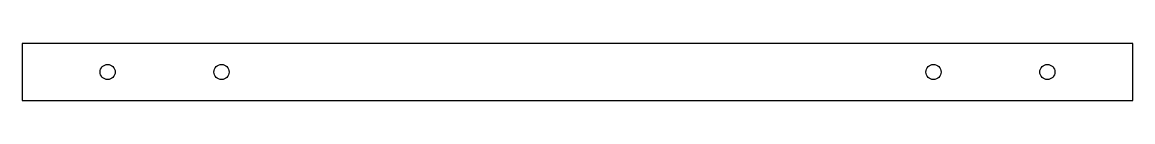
# Model space of a CAD drawing. Header units: inches. Extents: x -19.5 to 0, y 0 to 1.
import ezdxf

# ---------------------------------------------------------------- set-up
doc = ezdxf.new("R2010")
doc.units = ezdxf.units.IN
doc.header["$MEASUREMENT"] = 0

msp = doc.modelspace()

# ---------------------------------------------------------------- linework, layer by layer
msp.add_lwpolyline([(0, 0), (0, 1), (-19.5, 1), (-19.5, 0)], close=True)
for centre in [(-18, 0.5), (-16, 0.5), (-3.5, 0.5), (-1.5, 0.5)]:
    msp.add_circle(centre, 0.133)

doc.saveas('drawing.dxf')
